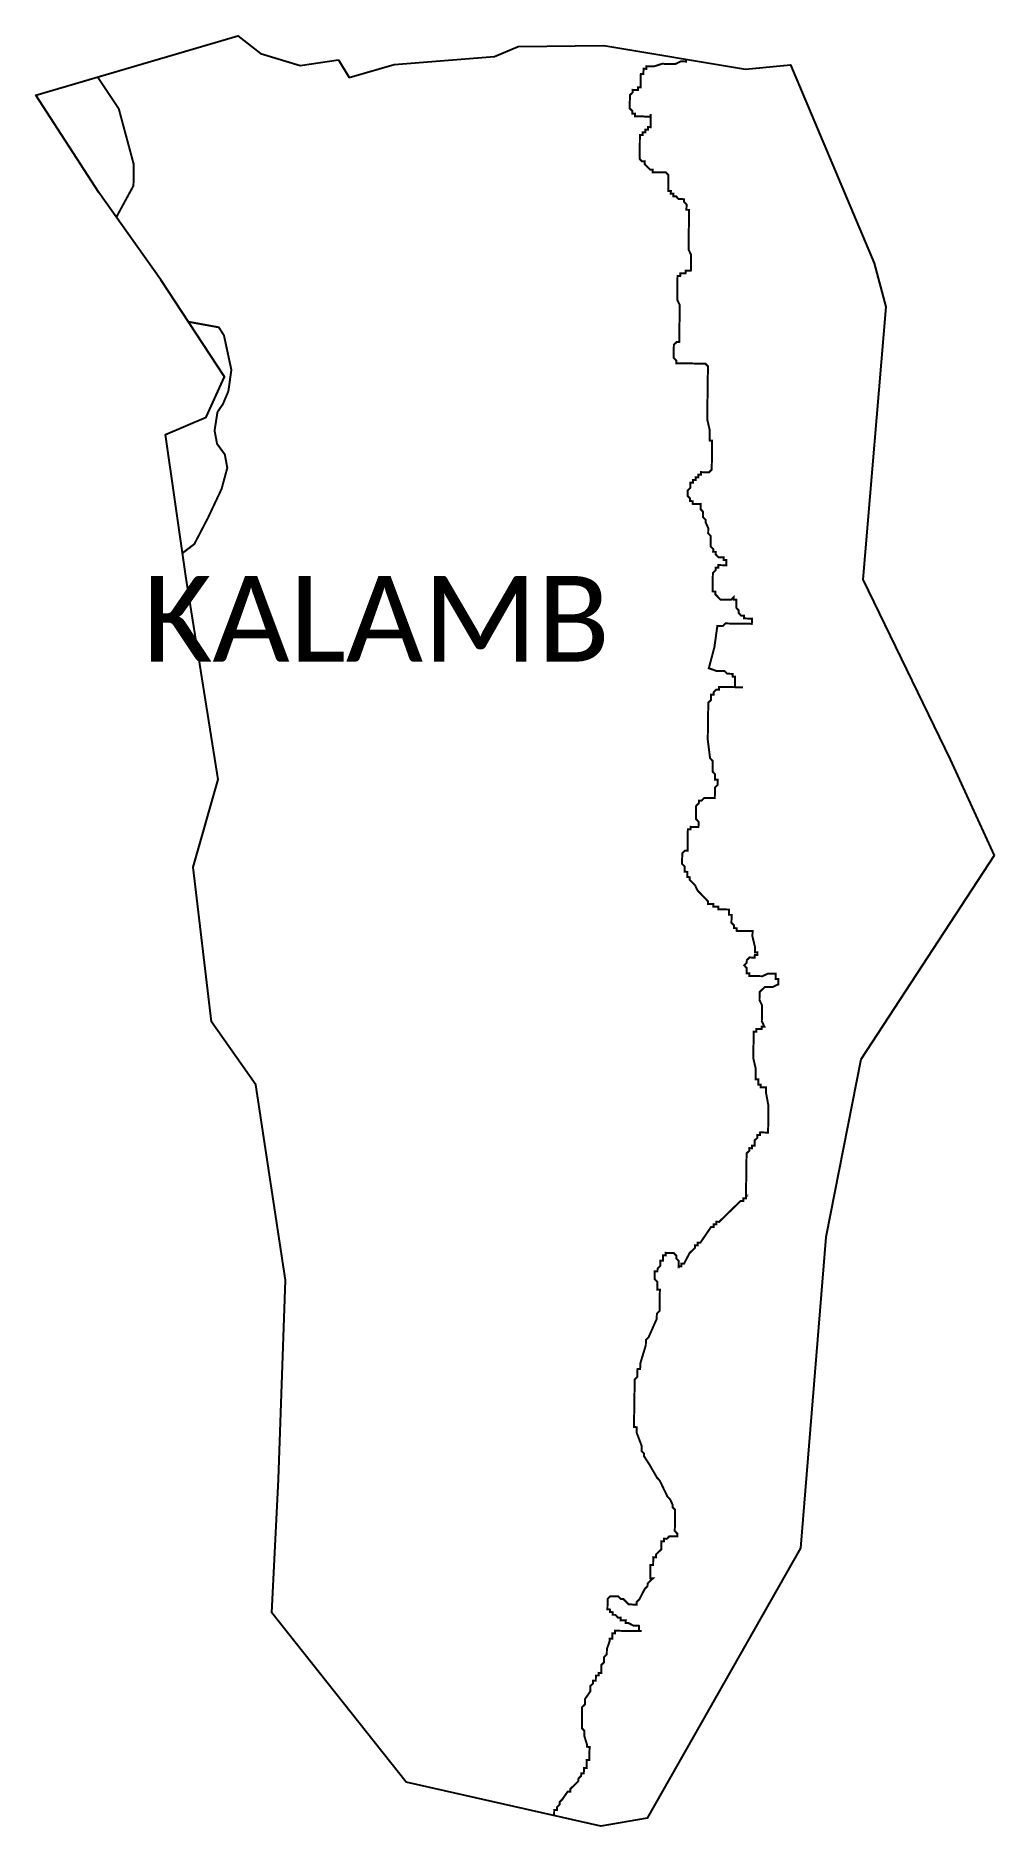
# Model space of a CAD drawing. Header units: metres. Extents: x 264685 to 266124, y 2146503 to 2149191.
import ezdxf

# ---------------------------------------------------------------- set-up
doc = ezdxf.new("R2010")
doc.units = ezdxf.units.M
for name, color, linetype in [('HAZARDS LINE', 1, 'Continuous'), ('village', 3, 'Continuous'), ('VILLAGE NAME', 250, 'Continuous')]:
    doc.layers.add(name, color=color, linetype=linetype)
doc.styles.get("Standard").update_dxf_attribs({"font": 'simplex.shx'})

msp = doc.modelspace()

# ---------------------------------------------------------------- linework, layer by layer
at = {"color": 3, "flags": 128}
msp.add_lwpolyline([(265139.4, 2149155.1), (265155.8, 2149128.4)], dxfattribs=at)
at = {"layer": 'HAZARDS LINE', "lineweight": 18, "const_width": 2.98}
for points in [[(265661.5, 2149156), (265661.5, 2149152.5), (265657.5, 2149152.6), (265653.5, 2149152.7), (265645.5, 2149148.8), (265637.6, 2149148.9), (265633.6, 2149149), (265629.6, 2149149), (265625.6, 2149149.1), (265613.6, 2149145.3), (265609.7, 2149145.4), (265605.7, 2149145.4), (265601.7, 2149145.5), (265601.7, 2149141.5), (265597.7, 2149141.6), (265597.6, 2149137.6), (265597.6, 2149133.6), (265593.6, 2149133.7), (265593.5, 2149129.7), (265593.5, 2149125.7), (265593.4, 2149121.7), (265593.4, 2149117.8), (265593.3, 2149113.8), (265589.3, 2149113.8), (265589.3, 2149109.9), (265585.3, 2149109.9), (265581.3, 2149110), (265581.3, 2149106), (265577.2, 2149102.1), (265577.2, 2149098.1), (265577.1, 2149094.1), (265577, 2149090.2), (265577, 2149086.2), (265576.9, 2149082.2), (265580.8, 2149078.2), (265580.8, 2149074.2), (265584.8, 2149074.1), (265584.7, 2149070.2), (265588.7, 2149070.1), (265592.7, 2149070.1), (265596.6, 2149070), (265600.6, 2149069.9), (265604.6, 2149069.9), (265608.6, 2149069.8), (265608.6, 2149073.8), (265608.6, 2149069.8), (265608.5, 2149065.8), (265608.4, 2149061.9), (265608.4, 2149057.9), (265608.3, 2149053.9), (265604.3, 2149054), (265604.3, 2149050), (265600.3, 2149050.1), (265600.2, 2149046.1), (265596.3, 2149046.1), (265596.2, 2149042.2), (265592.2, 2149042.2), (265592.2, 2149038.3), (265592.1, 2149034.3), (265592.1, 2149030.3), (265592, 2149026.3), (265591.9, 2149022.3), (265591.9, 2149018.4), (265591.8, 2149014.4), (265591.8, 2149010.4), (265591.7, 2149006.4), (265595.6, 2149002.4), (265599.6, 2149002.4), (265599.5, 2148998.4), (265603.5, 2148994.3), (265607.4, 2148990.3), (265611.3, 2148990.2), (265611.3, 2148986.3), (265615.3, 2148986.2), (265619.2, 2148986.2), (265623.2, 2148986.1), (265627.2, 2148986), (265631.2, 2148986), (265635.1, 2148981.9), (265635, 2148978), (265635, 2148974), (265634.9, 2148970), (265634.8, 2148966), (265634.8, 2148962.1), (265634.7, 2148958.1), (265638.7, 2148958), (265638.6, 2148954.1), (265642.6, 2148954), (265642.6, 2148950), (265646.5, 2148950), (265650.4, 2148945.9), (265658.4, 2148945.8), (265658.3, 2148941.8), (265662.3, 2148937.8), (265662.1, 2148929.8), (265666.1, 2148929.8), (265665.2, 2148870.2), (265669.1, 2148862.1), (265668.7, 2148838.3), (265660.8, 2148838.4), (265660.7, 2148834.4), (265652.8, 2148834.6), (265652.7, 2148830.6), (265648.7, 2148830.6), (265648.2, 2148794.9), (265652.1, 2148786.8), (265651.2, 2148731.2), (265647.3, 2148731.2), (265643.2, 2148727.3), (265642.9, 2148707.5), (265646.9, 2148703.4), (265646.8, 2148699.4), (265690.5, 2148698.8), (265694.4, 2148694.8), (265693.3, 2148615.3), (265697, 2148599.3), (265696.8, 2148583.4), (265700.7, 2148583.3), (265700.1, 2148539.6), (265696, 2148535.7), (265684.1, 2148535.9), (265684.1, 2148531.9), (265680.1, 2148531.9), (265680, 2148528), (265676.1, 2148528), (265676, 2148524), (265672, 2148524.1), (265672, 2148520.1), (265668, 2148520.2), (265667.9, 2148512.2), (265663.8, 2148508.3), (265663.7, 2148500.4), (265667.6, 2148496.3), (265667.6, 2148492.4), (265671.5, 2148492.3), (265671.5, 2148488.3), (265683.4, 2148488.2), (265683.3, 2148480.2), (265687.2, 2148476.2), (265687.1, 2148468.2), (265691, 2148464.2), (265691, 2148460.2), (265694.8, 2148452.2), (265694.7, 2148444.2), (265698.6, 2148440.2), (265698.4, 2148424.3), (265702.3, 2148420.3), (265702.2, 2148416.3), (265706.2, 2148416.2), (265706.1, 2148412.3), (265710.1, 2148408.2), (265718, 2148408.1), (265717.9, 2148404.1), (265721.9, 2148404.1), (265721.8, 2148396.1), (265709.9, 2148396.3), (265709.8, 2148392.3), (265705.8, 2148392.4), (265705.8, 2148388.4), (265701.8, 2148384.5), (265701.3, 2148356.7), (265705.3, 2148356.6), (265705.3, 2148352.6), (265713.1, 2148344.6), (265729, 2148344.3), (265733, 2148348.2), (265733, 2148344.3), (265736.9, 2148344.2), (265736.8, 2148332.3), (265740.7, 2148328.2), (265740.6, 2148324.3), (265744.5, 2148320.2), (265748.5, 2148320.2), (265748.5, 2148316.2), (265760.4, 2148316), (265760.3, 2148308.1), (265720.5, 2148308.7), (265716.5, 2148304.7), (265708.5, 2148304.9), (265704.1, 2148273.1), (265695.7, 2148241.4), (265707.5, 2148237.3), (265719.4, 2148237.1), (265723.4, 2148233.1), (265731.3, 2148233), (265731.3, 2148229), (265735.2, 2148228.9), (265735, 2148213), (265746.9, 2148212.8), (265711.1, 2148213.4), (265711.1, 2148209.4), (265707.1, 2148209.5), (265703.1, 2148205.5), (265703, 2148201.6), (265699, 2148201.6), (265698.9, 2148193.7), (265694.9, 2148189.8), (265694.1, 2148134.1), (265697.6, 2148106.2), (265701.5, 2148102.2), (265701.3, 2148086.3), (265705.2, 2148082.2), (265705.1, 2148074.3), (265709.1, 2148074.2), (265709, 2148066.3), (265704.9, 2148062.4), (265704.7, 2148046.5), (265688.8, 2148046.7), (265684.8, 2148042.8), (265680.8, 2148042.8), (265680.7, 2148038.9), (265676.7, 2148034.9), (265676.4, 2148015.1), (265680.3, 2148011), (265680.2, 2148003.1), (265668.3, 2148003.3), (265668.2, 2147999.3), (265664.2, 2147999.3), (265663.8, 2147967.5), (265659.8, 2147967.6), (265655.8, 2147963.7), (265655.5, 2147947.8), (265659.4, 2147943.7), (265659.3, 2147935.8), (265663.3, 2147935.7), (265663.2, 2147927.8), (265667.1, 2147927.7), (265667.1, 2147923.7), (265671, 2147919.7), (265674.9, 2147915.7), (265678.8, 2147907.7), (265686.6, 2147899.6), (265690.5, 2147895.6), (265694.4, 2147891.5), (265694.4, 2147887.6), (265702.3, 2147887.4), (265702.3, 2147883.5), (265710.2, 2147883.3), (265710.2, 2147879.4), (265726.1, 2147879.1), (265725.9, 2147871.2), (265729.9, 2147871.1), (265729.7, 2147859.2), (265733.7, 2147855.2), (265733.6, 2147851.2), (265737.6, 2147851.1), (265737.5, 2147847.1), (265761.4, 2147846.8), (265761.2, 2147838.8), (265765, 2147822.9), (265764.9, 2147814.9), (265768.8, 2147814.9), (265768.8, 2147810.9), (265764.8, 2147811), (265764.7, 2147807), (265756.8, 2147807.1), (265752.8, 2147803.2), (265752.7, 2147799.2), (265748.7, 2147795.3), (265752.6, 2147791.3), (265752.5, 2147783.3), (265756.4, 2147783.2), (265756.4, 2147779.3), (265776.3, 2147779), (265784.3, 2147782.8), (265796.2, 2147782.7), (265796.1, 2147774.7), (265800.1, 2147774.6), (265799.9, 2147766.7), (265791.9, 2147762.8), (265780, 2147763), (265776, 2147759.1), (265771.9, 2147755.2), (265771.8, 2147743.3), (265775.6, 2147735.2), (265775.3, 2147711.4), (265779.1, 2147703.4), (265775.1, 2147703.4), (265775.1, 2147699.5), (265767.1, 2147699.6), (265767.1, 2147695.6), (265763.1, 2147695.7), (265762.5, 2147655.9), (265766.2, 2147639.9), (265766, 2147624), (265770, 2147624), (265769.9, 2147616), (265773.8, 2147616), (265773.8, 2147612), (265781.7, 2147611.9), (265781.6, 2147603.9), (265785.3, 2147584), (265784.7, 2147544.2), (265772.8, 2147544.4), (265772.7, 2147540.4), (265768.7, 2147540.5), (265768.7, 2147536.5), (265764.7, 2147532.6), (265764.5, 2147524.7), (265760.6, 2147524.7), (265760.5, 2147520.7), (265756.5, 2147520.8), (265756.5, 2147516.8), (265752.4, 2147512.9), (265751.5, 2147449.3), (265751.4, 2147445.3), (265747.5, 2147445.4), (265747.4, 2147441.4), (265743.4, 2147441.5), (265731.3, 2147429.7), (265711.2, 2147410.1), (265707.2, 2147410.2), (265707.1, 2147406.2), (265703.1, 2147406.3), (265703.1, 2147402.3), (265699.1, 2147402.4), (265682.9, 2147378.7), (265678.9, 2147378.8), (265678.8, 2147374.8), (265674.8, 2147374.9), (265674.8, 2147370.9), (265666.7, 2147363.1), (265658.5, 2147347.3), (265654.6, 2147347.3), (265654.5, 2147343.4), (265650.5, 2147343.4), (265650.6, 2147351.4), (265646.7, 2147355.4), (265646.8, 2147359.4), (265642.9, 2147363.4), (265630.9, 2147363.6), (265630.9, 2147359.6), (265626.9, 2147359.7), (265626.8, 2147351.7), (265622.8, 2147351.8), (265622.7, 2147343.8), (265618.7, 2147339.9), (265618.6, 2147336), (265614.6, 2147336), (265614.5, 2147324.1), (265618.4, 2147320.1), (265618.2, 2147308.1), (265622.2, 2147308.1), (265621.7, 2147276.3), (265617.7, 2147272.3), (265617.5, 2147264.4), (265605.2, 2147236.7), (265601.2, 2147232.8), (265601.1, 2147224.9), (265592.7, 2147197.2), (265592.6, 2147189.2), (265588.6, 2147189.3), (265588.4, 2147177.3), (265584.4, 2147173.4), (265583.3, 2147101.9), (265587.3, 2147101.8), (265587.2, 2147093.9), (265594.8, 2147073.9), (265594.7, 2147065.9), (265598.6, 2147061.9), (265598.6, 2147057.9), (265606.4, 2147045.9), (265618, 2147025.8), (265621.9, 2147021.8), (265633.5, 2146997.7), (265637.4, 2146993.7), (265641.2, 2146985.7), (265641.2, 2146981.7), (265645.1, 2146977.7), (265644.6, 2146945.9), (265648.5, 2146941.8), (265648.5, 2146937.9), (265636.6, 2146938), (265632.5, 2146934.1), (265628.5, 2146934.2), (265628.5, 2146930.2), (265624.5, 2146930.3), (265624.3, 2146918.3), (265620.3, 2146914.4), (265616.3, 2146910.5), (265616.2, 2146906.5), (265612.2, 2146906.6), (265612.1, 2146894.7), (265608.1, 2146894.7), (265607.8, 2146874.9), (265611.8, 2146874.8), (265603.7, 2146867), (265603.6, 2146863), (265599.6, 2146859.1), (265595.5, 2146851.2), (265591.4, 2146843.3), (265587.4, 2146839.4), (265587.3, 2146835.4), (265575.4, 2146835.6), (265571.5, 2146839.6), (265567.6, 2146843.6), (265563.6, 2146843.7), (265559.7, 2146847.7), (265547.8, 2146847.9), (265543.7, 2146844), (265543.5, 2146828.1), (265547.5, 2146828), (265547.4, 2146824.1), (265551.4, 2146824), (265551.3, 2146820), (265555.3, 2146820), (265559.2, 2146815.9), (265563.2, 2146815.9), (265563.1, 2146811.9), (265571.1, 2146811.8), (265571, 2146807.8), (265575, 2146807.7), (265582.9, 2146803.6), (265590.8, 2146803.5), (265590.7, 2146795.6), (265594.7, 2146795.5), (265554.9, 2146796.1), (265554.9, 2146792.1), (265550.9, 2146792.2), (265550.8, 2146784.2), (265546.8, 2146784.3), (265546.7, 2146780.3), (265542.6, 2146768.5), (265542.5, 2146760.5), (265538.4, 2146756.6), (265538.3, 2146748.6), (265534.3, 2146744.7), (265534.1, 2146732.8), (265530.1, 2146732.9), (265530.1, 2146728.9), (265526.1, 2146728.9), (265526, 2146721), (265522, 2146721), (265522, 2146717.1), (265517.9, 2146713.2), (265517.8, 2146705.2), (265509.7, 2146693.4), (265509.6, 2146685.4), (265505.5, 2146681.5), (265505.1, 2146649.7), (265509, 2146645.7), (265508.9, 2146637.7), (265512.6, 2146625.7), (265512.6, 2146621.8), (265516.6, 2146621.7), (265516.3, 2146601.8), (265512.3, 2146601.9), (265512.1, 2146590), (265508.1, 2146590), (265508, 2146582.1), (265504.1, 2146582.1), (265504, 2146578.2), (265500, 2146574.2), (265499.9, 2146570.3), (265495.9, 2146566.4), (265487.8, 2146558.5), (265487.7, 2146554.5), (265483.8, 2146554.6), (265475.6, 2146542.8), (265471.6, 2146538.9), (265471.5, 2146534.9), (265467.5, 2146531), (265467.5, 2146527), (265463.5, 2146527.1), (265463.4, 2146519.1), (265460.2, 2146519.2)], [(264806, 2148918.8), (264831.7, 2148966), (264832.2, 2148997.8), (264809.6, 2149081.7), (264777.9, 2149129.2)], [(264905.2, 2148414.3), (264923.1, 2148427.9), (264943.6, 2148467.3), (264964.1, 2148510.8), (264972.6, 2148542.4), (264968.9, 2148562.4), (264957.2, 2148578.5), (264953.5, 2148598.4), (264957.9, 2148626.2), (264966, 2148638), (264974.3, 2148657.7), (264978.7, 2148689.5), (264967.6, 2148741.3), (264959.8, 2148753.4), (264914.1, 2148761.7)]]:
    msp.add_lwpolyline(points, dxfattribs=at)
at = {"layer": 'HAZARDS LINE', "lineweight": 0, "const_width": 2.98}
for points in [[(265755.5, 2147449.2), (265751.5, 2147449.3)], [(265650.5, 2147339.5), (265650.5, 2147343.4)]]:
    msp.add_lwpolyline(points, close=True, dxfattribs=at)
at = {"layer": 'village', "color": 3, "true_color": 0x00ff00}
for points in [[(266124.2, 2147960.1, 0), (265923.8, 2147653.8, 0), (265871.6, 2147387.3, 0), (265833.6, 2146920.2, 0), (265603, 2146514.5, 0), (265533.3, 2146502.6, 0), (265241.2, 2146568.8, 0), (265039.3, 2146823.2, 0), (265049.5, 2147023.8, 0), (265060.1, 2147322.3, 0), (265015.6, 2147615.9, 0), (264949.1, 2147710.7, 0), (264921.6, 2147942.9, 0), (264958.9, 2148074.3, 0), (264910.1, 2148379.9, 0), (264879.6, 2148592.3, 0), (264940.9, 2148618.4, 0), (264968.4, 2148678.8, 0), (264872.8, 2148824.8, 0), (264779.8, 2148955.6, 0), (264685.1, 2149101.9, 0), (264988.3, 2149191.1, 0), (265022.5, 2149164.7, 0), (265081.9, 2149146.7, 0), (265139.4, 2149155.1, 0)], [(265155.8, 2149128.4, 0), (265223, 2149147.9, 0), (265373.7, 2149160.1, 0), (265409.4, 2149174.9, 0), (265538.2, 2149176.8, 0), (265751, 2149140.8, 0), (265818.4, 2149147.5, 0), (265944.1, 2148849.5, 0), (265961.6, 2148784, 0), (265927.1, 2148374.8, 0), (266058.3, 2148104.2, 0), (266124.2, 2147960.1, 0)]]:
    msp.add_polyline3d(points, dxfattribs=at)

# ---------------------------------------------------------------- texts
at = {"layer": 'VILLAGE NAME', "insert": (264846.1, 2148380), "char_height": 128.647, "attachment_point": 1}
msp.add_mtext_dynamic_manual_height_columns('{\\fCalibri|b0|i0|c0|p34;KALAMB}', width=1149.767, gutter_width=643.2, heights=[0], dxfattribs=at)

doc.saveas('drawing.dxf')
